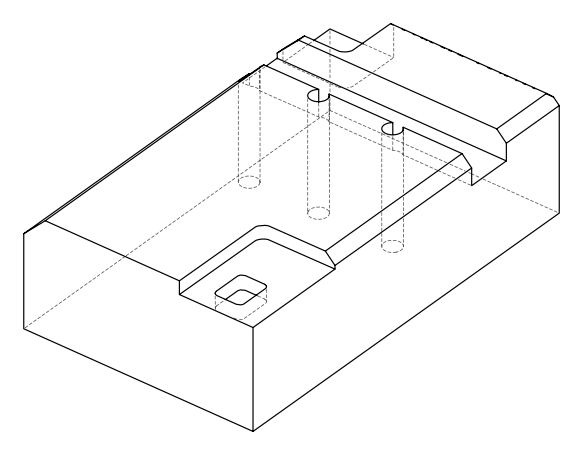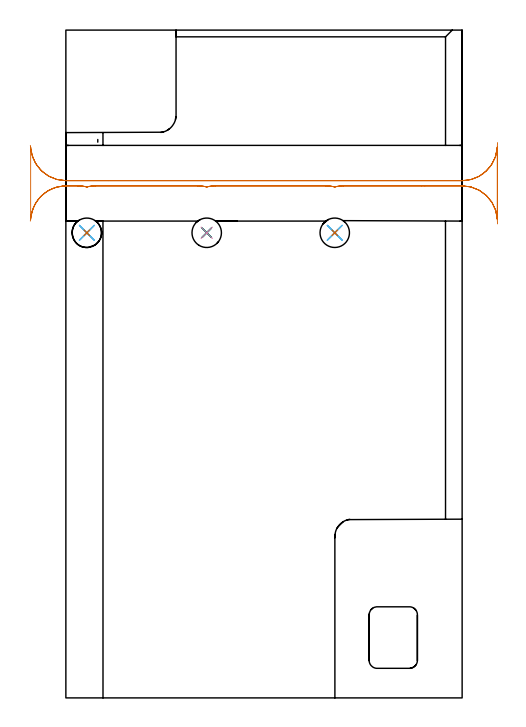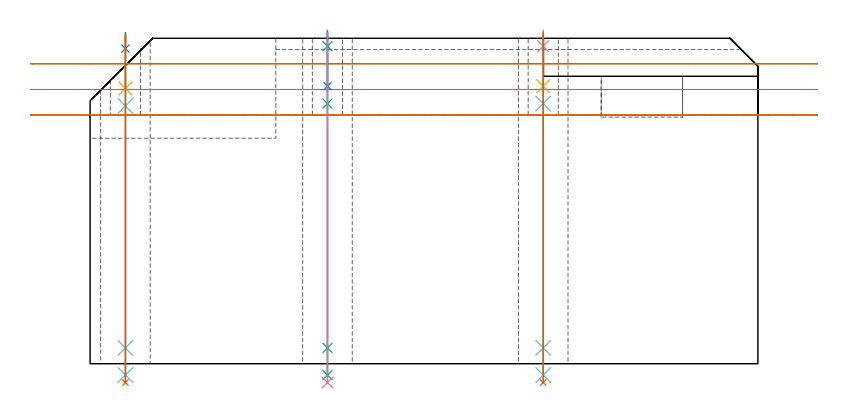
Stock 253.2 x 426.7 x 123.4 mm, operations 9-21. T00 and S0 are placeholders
(PLAN: 21 operations, 13 tool changes, 58 min)
(1 AREA_MILL | FG_CHAMFER_SURFACE | UGT0205_001 | 6.34 min | 11386 mm3)
(2 AREA_MILL_1 | FG_CHAMFER_SURFACE_1 | UGT0205_001 | 21.56 min | 87424 mm3)
(3 AREA_MILL_2 | FG_CHAMFER_SURFACE_2 | UGT0205_001 | 2.57 min | 4478 mm3)
(4 AREA_MILL_3 | FG_CHAMFER_SURFACE_3 | UGT0205_001 | 2.96 min | 1634 mm3)
(5 AREA_MILL_4 | FG_CHAMFER_SURFACE_4 | UGT0205_001 | 0.95 min | 6915 mm3)
(6 MILL_CORNER_NOTCH_RECTANGULAR | CORNER_NOTCH_RECTANGULAR | UGT0201_094 | Follow Part, ap 5, ae 75% | 4.98 min | 132983 mm3)
(7 MILL_CORNER_NOTCH_RECTANGULAR_1 | CORNER_NOTCH_RECTANGULAR_1 | UGT0201_094 | Follow Part, ap 5, ae 75% | 7.47 min | 171441 mm3)
(8 MILL_RECTANGULAR_POCKET | POCKET_RECTANGULAR_STRAIGHT | NXT0201_013 | Follow Part, ap 2.5, ae 75% | 2.69 min | 18430 mm3)
(9 MILL_RECTANGULAR_SLOT | SLOT_RECTANGULAR | UGT0201_009 | Follow Part, ap 11.25, ae 75% | 4.63 min | 351263 mm3)
(10 SPOT_DRILL | STEP1HOLE | NXT0321_9005460120000 | 0.05 min | 43 mm3)
(11 SPOT_DRILL_1 | STEP1HOLE_1 | NXT0321_9005460120000 | 0.05 min | 191 mm3)
(12 SPOT_DRILL_2 | STEP1HOLE_2 | NXT0321_9005460120000 | 0.05 min | 178 mm3)
(13 DRILL_BLIND_HOLE_INTO_CENTER | STEP1HOLE | NXT0301_092 | 0.08 min | 971 mm3)
(14 GUN_DRILL_THROUGH_HOLE | STEP1HOLE | UGT0307_009 | 0.62 min | 11939 mm3)
(15 DRILL_TO_ENLARGE_THROUGH_HOLE | STEP1HOLE | UGT0301_256 | 0.53 min | 18258 mm3)
(16 DRILL_BLIND_HOLE_INTO_CENTER_1 | STEP1HOLE_1 | NXT0301_092 | 0.08 min | 1719 mm3)
(17 GUN_DRILL_THROUGH_HOLE_1 | STEP1HOLE_1 | UGT0307_009 | 0.62 min | 12018 mm3)
(18 DRILL_TO_ENLARGE_THROUGH_HOLE_1 | STEP1HOLE_1 | UGT0301_256 | 0.53 min | 19670 mm3)
(19 DRILL_BLIND_HOLE_INTO_CENTER_2 | STEP1HOLE_2 | NXT0301_092 | 0.08 min | 1720 mm3)
(20 GUN_DRILL_THROUGH_HOLE_2 | STEP1HOLE_2 | UGT0307_009 | 0.62 min | 12036 mm3)
(21 DRILL_TO_ENLARGE_THROUGH_HOLE_2 | STEP1HOLE_2 | UGT0301_256 | 0.53 min | 19658 mm3)
(TOOL UGT0205_001 | Chamfer Mill 20 x 3 x 45 deg. | D20 FL50 Z2)
(TOOL UGT0201_094 | End mill 20 mm | D20 FL38 Z4)
(TOOL NXT0201_013 | ENDMILL 10mm | D10 FL30 Z4)
(TOOL UGT0201_009 | End Mill 45 mm | D45 FL63 Z6)
(TOOL NXT0321_9005460120000 | NC Spot Drill, 142deg, 12mm, Carbide, Uncoated | D12 PA142 FL30 Z2)
(TOOL NXT0301_092 | Carbide Drill 12.1mm [860.1-1210-061A1-MM 2214] | D12.1 PA140 FL77 Z2)
(TOOL UGT0307_009 | Gun Drill 12 mm | D12 PA130 FL24 Z1)
(TOOL UGT0301_256 | Twist Drill 18.8 mm | D18.8 PA118 FL135 Z2)
(OP 9 MILL_RECTANGULAR_SLOT)
G17 G21 G94 G90
T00 M6
G54
G17 G0 G90 X-22.598 Y306.845 S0 M3
G43 Z133.406 H0
Z113.704
G94 G1 X-21.922 Y309.767 F250.
G2 X0. Y327.2 R22.5 F500.
G1 X7.733
G2 X9.766 Y327.108 R22.5
X13.4 Y326.475 R22.5 F396.
X19.067 Y327.2 R22.5
G1 X84.333
G2 X90. Y326.475 R22.5
X95.667 Y327.2 R22.5
G1 X166.133
G2 X171.8 Y326.475 R22.5
X177.467 Y327.2 R22.5
G1 X229.398
X253.2 F500.
G2 X275.661 Y306.025 R22.5
G1 X275.691
G3 X275.7 Y306.664 R22.5
G1 Y351.131
G3 X275.693 Y351.705 R22.5
G1 X275.663 Y351.704
G2 X253.2 Y330.5 R22.5
G1 X0.
G2 X-21.922 Y347.933 R22.5
G1 X-22.598 Y350.856 F250.
G0 X-22.699 Y304.662 Z104.002
G1 X-22.308 Y307.636
G2 X-2.394 Y327.072 R22.5 F500.
X0. Y327.2 R22.5 F406.
G1 X7.733
G2 X13.4 Y326.475 R22.5
X19.067 Y327.2 R22.5
G1 X84.333
G2 X90. Y326.475 R22.5
X95.667 Y327.2 R22.5
G1 X166.133
G2 X171.8 Y326.475 R22.5
X177.467 Y327.2 R22.5
G1 X227.231
X253.2 F500.
G2 X275.67 Y305.862 R22.5
G1 X275.7
Y351.838
X275.67
G2 X253.2 Y330.5 R22.5
G1 X0.
G2 X-22.308 Y350.063 R22.5
G1 X-22.699 Y353.038 F250.
G0 Z133.406
X275.825 Y354.834
Z94.3
G1 X275.67 Y351.838
G2 X266.46 Y334.823 R22.5 F500.
X257.357 Y330.887 R22.5 F434.
X253.2 Y330.5 R22.5 F363.
G1 X27.381
X17.381 F462.
X0. F500.
G2 X-22.47 Y351.839 R22.5
G1 X-22.5
Y305.862
X-22.47
G2 X0. Y327.2 R22.5
G1 X7.733
G2 X13.4 Y326.475 R22.5
X19.067 Y327.2 R22.5
G1 X84.333
G2 X90. Y326.475 R22.5
X95.667 Y327.2 R22.5
G1 X166.133
G2 X171.8 Y326.475 R22.5
X177.467 Y327.2 R22.5
G1 X253.2
G2 X275.67 Y305.862 R22.5
G1 X275.825 Y302.866 F250.
G0 Z133.406
M5
M2
(OP 10 SPOT_DRILL)
G17 G21 G94 G90
T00 M6
G54
G17 G0 G90 X13.4 Y297.2 S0 M3
G43 Z133.4 H0
G94 G81 G98 Z119.5 F250. R125.5
G80
M5
M2
(OP 11 SPOT_DRILL_1)
G17 G21 G94 G90
T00 M6
G54
G17 G0 G90 X90. Y297.2 S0 M3
G43 Z133.4 H0
G94 G81 G98 Z120.4 F250. R126.4
G80
M5
M2
(OP 12 SPOT_DRILL_2)
G17 G21 G94 G90
T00 M6
G54
G17 G0 G90 X171.8 Y297.2 S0 M3
G43 Z133.4 H0
G94 G81 G98 Z120.4 F250. R126.4
G80
M5
M2
(OP 13 DRILL_BLIND_HOLE_INTO_CENTER)
G17 G21 G94 G90
T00 M6
G54
G17 G0 G90 X13.4 Y297.2 S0 M3
G43 Z133.4 H1
G94 G81 G98 Z104.35 F250. R124.5
G80
M5
M2
(OP 14 GUN_DRILL_THROUGH_HOLE)
G17 G21 G94 G90
T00 M6
G54
G17 G0 G90 X13.4 Y297.2 M8
G43 Z133.4 H0
Z118.519
S716 M3
G94 G1 Z97.736 F125. M26
G4 X.084
Z6. F250.
G4 X.084
Z-4.298 F125.
G4 X.084
M5
M9
G0 Z118.519
Z133.4
M2
(OP 15 DRILL_TO_ENLARGE_THROUGH_HOLE)
G17 G21 G94 G90
T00 M6
G54
G17 G0 G90 X13.4 Y297.2 S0 M3
G43 Z133.4 H0
G94 G73 G98 Z-7.148 F250. Q18.521 R124.5
G80
M5
M2
(OP 16 DRILL_BLIND_HOLE_INTO_CENTER_1)
G17 G21 G94 G90
T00 M6
G54
G17 G0 G90 X90. Y297.2 S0 M3
G43 Z133.4 H1
G94 G81 G98 Z105.25 F250. R125.4
G80
M5
M2
(OP 17 GUN_DRILL_THROUGH_HOLE_1)
G17 G21 G94 G90
T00 M6
G54
G17 G0 G90 X90. Y297.2 M8
G43 Z133.4 H0
Z119.419
S716 M3
G94 G1 Z98.636 F125. M26
G4 X.084
Z6. F250.
G4 X.084
Z-4.298 F125.
G4 X.084
M5
M9
G0 Z119.419
Z133.4
M2
(OP 18 DRILL_TO_ENLARGE_THROUGH_HOLE_1)
G17 G21 G94 G90
T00 M6
G54
G17 G0 G90 X90. Y297.2 S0 M3
G43 Z133.4 H0
G94 G73 G98 Z-7.148 F250. Q18.65 R125.4
G80
M5
M2
(OP 19 DRILL_BLIND_HOLE_INTO_CENTER_2)
G17 G21 G94 G90
T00 M6
G54
G17 G0 G90 X171.8 Y297.2 S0 M3
G43 Z133.4 H1
G94 G81 G98 Z105.25 F250. R125.4
G80
M5
M2
(OP 20 GUN_DRILL_THROUGH_HOLE_2)
G17 G21 G94 G90
T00 M6
G54
G17 G0 G90 X171.8 Y297.2 M8
G43 Z133.4 H0
Z119.419
S716 M3
G94 G1 Z98.636 F125. M26
G4 X.084
Z6. F250.
G4 X.084
Z-4.298 F125.
G4 X.084
M5
M9
G0 Z119.419
Z133.4
M2
(OP 21 DRILL_TO_ENLARGE_THROUGH_HOLE_2)
G17 G21 G94 G90
T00 M6
G54
G17 G0 G90 X171.8 Y297.2 S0 M3
G43 Z133.4 H0
G94 G73 G98 Z-7.148 F250. Q18.65 R125.4
G80
M5
M2
